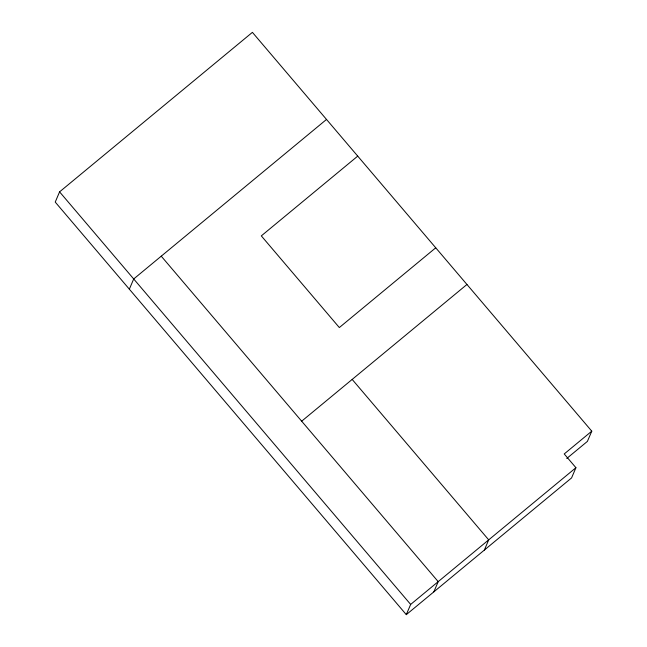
<?xml version="1.0" encoding="UTF-8"?>
<svg xmlns="http://www.w3.org/2000/svg" width="647" height="647" viewBox="0 0 647 647"><rect width="100%" height="100%" fill="white"/><g stroke="black" fill="none" stroke-linecap="round" stroke-linejoin="round"><path stroke-width="0.97" d="M59.589 191.86L55.23 202.082L406.3 614.65L571.568 477.923L575.927 467.708L564.224 453.951L591.77 431.161L252.403 32.35L59.589 191.86L410.659 604.427L406.3 614.65M129.343 289.185L133.703 278.962L326.517 119.444M433.846 591.859L438.205 581.645L161.249 256.172M484.344 550.087L488.703 539.865L352.178 379.425M591.77 431.161L587.411 441.383L566.756 458.472M357.726 156.121L261.315 235.88L339.335 327.56L435.738 247.801M301.672 421.197L466.948 284.478M410.659 604.427L575.927 467.708"/></g></svg>
